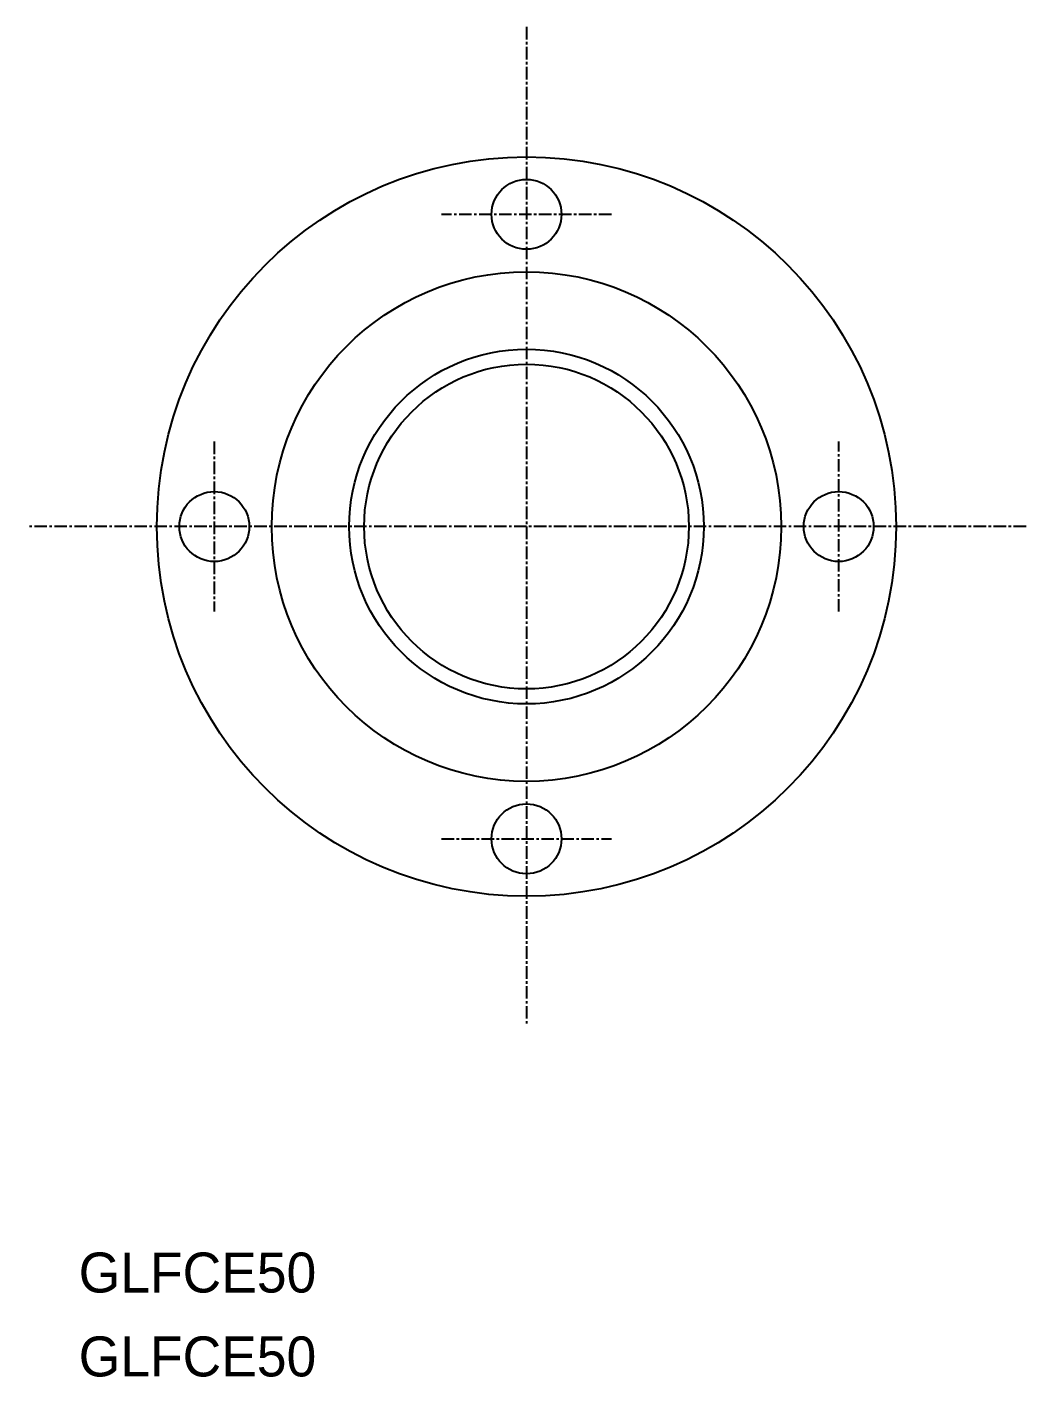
# Model space of a CAD drawing. Extents: x -16 to 152, y -4 to 131.
# Drawn here: x -16.2 to 83.8, y -4.5 to 130.7 of the extents above; entities that cross this region are included whole.
import ezdxf

# ---------------------------------------------------------------- set-up
doc = ezdxf.new("R2010")
doc.units = 0
doc.header["$MEASUREMENT"] = 0
doc.linetypes.add('CENTER', pattern=[2, 1.25, -0.25, 0.25, -0.25])
doc.layers.get('0').update_dxf_attribs({"linetype": 'CONTINUOUS'})
doc.layers.add('CENTER', color=1, linetype='CONTINUOUS')

msp = doc.modelspace()

# ---------------------------------------------------------------- linework, layer by layer
at = {"color": 7, "linetype": 'Continuous'}
for centre, radius in [((33.80858, 80.65329), 37), ((33.80858, 111.90329), 3.5), ((33.80858, 80.65329), 25.5), ((33.80858, 80.65329), 16.25), ((2.55858, 80.65329), 3.5), ((65.05858, 80.65329), 3.5), ((33.80858, 49.40329), 3.5)]:
    msp.add_circle(centre, radius, dxfattribs=at)
at = {"color": 3, "linetype": 'Continuous'}
msp.add_circle((33.80858, 80.65329), 17.75, dxfattribs=at)
at = {"layer": 'CENTER', "color": 1, "linetype": 'CENTER'}
for p, q in [((33.80858, 130.65329), (33.80858, 30.65329)), ((42.30858, 111.90329), (25.30858, 111.90329)), ((2.55858, 89.15329), (2.55858, 72.15329)), ((65.05858, 72.15329), (65.05858, 89.15329)), ((83.80858, 80.65329), (-16.19142, 80.65329)), ((25.30858, 49.40329), (42.30858, 49.40329))]:
    msp.add_line(p, q, dxfattribs=at)

# ---------------------------------------------------------------- texts
at = {"color": 7, "linetype": 'Continuous'}
for p in [(-11.01749, 3.99283), (-11.01749, -4.40597)]:
    msp.add_text('GLFCE50', height=4, dxfattribs=at).set_placement(p)

doc.saveas('drawing.dxf')
